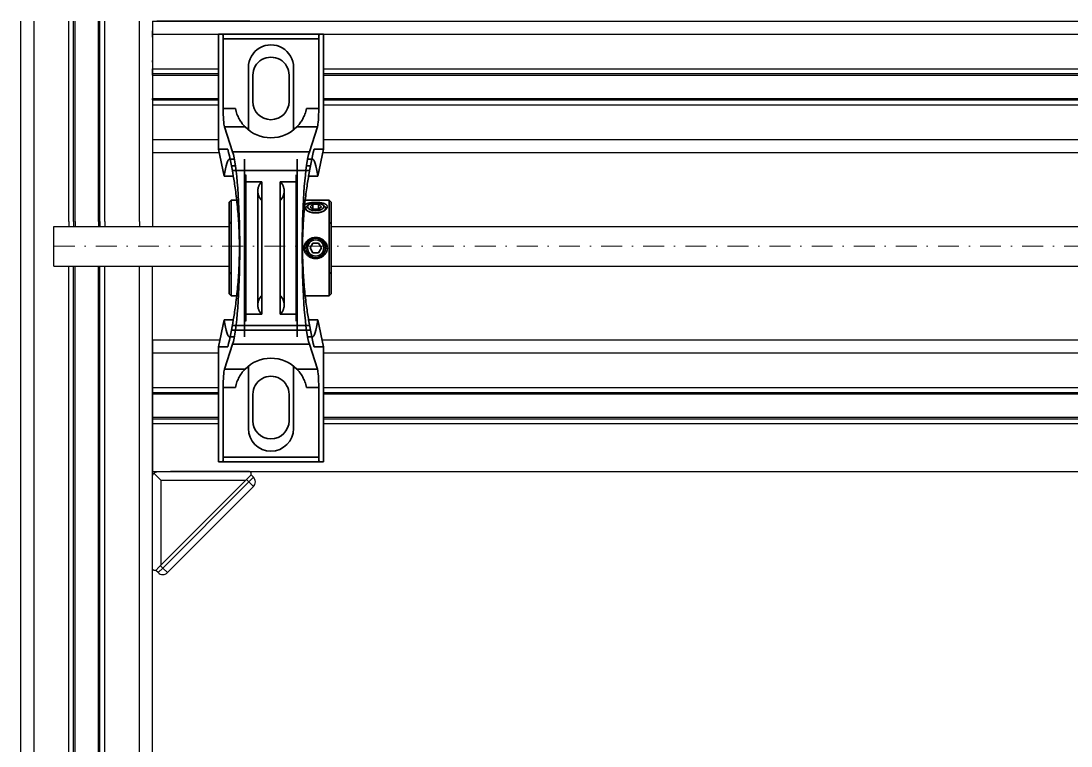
# Model space of a CAD drawing. Header units: millimetres. Extents: x -3183 to 3067, y 1033 to 2218.
# Drawn here: x 1798.1 to 2117.3, y 1684.9 to 1905.3 of the extents above; entities that cross this region are included whole.
import ezdxf

# ---------------------------------------------------------------- set-up
doc = ezdxf.new("R2010")
doc.units = ezdxf.units.MM
doc.linetypes.add('KRESKAKROPKA2', pattern=[12.7, 6.35, -3.175, 0, -3.175])
doc.linetypes.add('phl_thick', pattern=[0])
doc.layers.add('Kontury', color=7, linetype='Continuous', lineweight=35)
doc.layers.add('oś', color=7, linetype='KRESKAKROPKA2', lineweight=13)
doc.layers.add('projection', color=7, linetype='Continuous')

msp = doc.modelspace()

# ---------------------------------------------------------------- linework, layer by layer
for p, q in [((1838.1088, 1905.27977), (1838.1088, 1842.79216)), ((1858.1088, 1905.27977), (2187.6088, 1905.27977)), ((1890.1088, 1901.27977), (2187.6088, 1901.27977)), ((1890.1088, 1890.77977), (2187.6088, 1890.77977)), ((1890.1088, 1889.27977), (2187.6088, 1889.27977)), ((1890.1088, 1888.83738), (2187.6088, 1888.83738)), ((1890.1088, 1881.72216), (2187.6088, 1881.72216)), ((1890.1088, 1881.27977), (2187.6088, 1881.27977)), ((1890.1088, 1879.77977), (2187.6088, 1879.77977)), ((1890.1088, 1869.27977), (2187.6088, 1869.27977)), ((1858.1088, 1865.27977), (1858.327, 1865.27977)), ((1889.8906, 1865.27977), (2187.6088, 1865.27977)), ((1808.1088, 1842.79216), (1861.4088, 1842.79216)), ((1808.1088, 1830.79216), (1808.1088, 1842.79216)), ((1812.6088, 1844.29216), (1812.6088, 1842.79216)), ((1814.1088, 1844.29216), (1814.1088, 1842.79216)), ((1814.55119, 1844.29216), (1814.55119, 1842.79216)), ((1821.66641, 1844.29216), (1821.66641, 1842.79216)), ((1822.1088, 1844.29216), (1822.1088, 1842.79216)), ((1823.6088, 1844.29216), (1823.6088, 1842.79216)), ((1834.1088, 1844.29216), (1834.1088, 1842.79216)), ((1892.4088, 1842.79216), (2183.1088, 1842.79216)), ((1808.1088, 1830.79216), (1861.4088, 1830.79216)), ((1812.6088, 1829.29216), (1812.6088, 1830.79216)), ((1814.1088, 1829.29216), (1814.1088, 1830.79216)), ((1814.55119, 1829.29216), (1814.55119, 1830.79216)), ((1821.66641, 1829.29216), (1821.66641, 1830.79216)), ((1822.1088, 1829.29216), (1822.1088, 1830.79216)), ((1823.6088, 1829.29216), (1823.6088, 1830.79216)), ((1834.1088, 1829.29216), (1834.1088, 1830.79216)), ((1838.1088, 1829.29216), (1838.1088, 1830.79216)), ((1892.4088, 1830.79216), (2183.1088, 1830.79216)), ((1858.54519, 1808.27977), (1838.1088, 1808.27977)), ((2187.6088, 1808.27977), (1889.67241, 1808.27977)), ((1858.1088, 1804.27977), (1838.1088, 1804.27977)), ((2187.6088, 1804.27977), (1890.1088, 1804.27977)), ((1858.1088, 1793.77977), (1838.1088, 1793.77977)), ((1858.1088, 1792.27977), (1838.1088, 1792.27977)), ((1858.1088, 1791.83738), (1838.1088, 1791.83738)), ((2187.6088, 1793.77977), (1890.1088, 1793.77977)), ((2187.6088, 1792.27977), (1890.1088, 1792.27977)), ((2187.6088, 1791.83738), (1890.1088, 1791.83738)), ((1858.1088, 1784.72216), (1838.1088, 1784.72216)), ((2187.6088, 1784.72216), (1890.1088, 1784.72216)), ((1858.1088, 1784.27977), (1838.1088, 1784.27977)), ((1858.1088, 1782.77977), (1838.1088, 1782.77977)), ((2187.6088, 1784.27977), (1890.1088, 1784.27977)), ((2187.6088, 1782.77977), (1890.1088, 1782.77977)), ((2187.6088, 1768.27977), (1838.1088, 1768.27977))]:
    msp.add_line(p, q)
at = {"layer": 'Kontury'}
for p, q in [((1858.1088, 1866.27977), (1858.1088, 1901.27977)), ((1859.43419, 1901.27977), (1858.1088, 1901.27977)), ((1859.43419, 1901.27977), (1888.78341, 1901.27977)), ((1859.58146, 1899.82977), (1888.63614, 1899.82977)), ((1859.58146, 1878.64997), (1859.58146, 1899.82977)), ((1888.63614, 1899.82977), (1888.63614, 1878.64997)), ((1890.1088, 1901.27977), (1888.78341, 1901.27977)), ((1890.1088, 1901.27977), (1890.1088, 1866.27977)), ((1867.2338, 1891.15477), (1867.2338, 1891.15477)), ((1867.2338, 1873.15477), (1867.2338, 1891.15477)), ((1880.9838, 1891.15477), (1880.9838, 1891.15477)), ((1880.9838, 1873.15477), (1880.9838, 1891.15477)), ((1868.6088, 1880.77977), (1868.6088, 1888.77977)), ((1868.6088, 1888.77977), (1868.6088, 1888.77977)), ((1879.6088, 1888.77977), (1879.6088, 1880.77977)), ((1879.6088, 1888.77977), (1879.6088, 1888.77977)), ((1868.6088, 1880.77977), (1868.6088, 1880.77977)), ((1879.6088, 1880.77977), (1879.6088, 1880.77977)), ((1859.58146, 1878.64997), (1863.31695, 1878.64997)), ((1863.40744, 1878.23434), (1863.31695, 1878.64997)), ((1863.51506, 1877.81813), (1863.40744, 1878.23434)), ((1863.63923, 1877.40515), (1863.51506, 1877.81813)), ((1863.77903, 1876.99901), (1863.63923, 1877.40515)), ((1884.57837, 1877.40515), (1884.43857, 1876.99901)), ((1884.70254, 1877.81813), (1884.57837, 1877.40515)), ((1884.81016, 1878.23434), (1884.70254, 1877.81813)), ((1884.90065, 1878.64997), (1884.81016, 1878.23434)), ((1884.90065, 1878.64997), (1888.63614, 1878.64997)), ((1863.93272, 1876.60288), (1863.77903, 1876.99901)), ((1864.09846, 1876.21982), (1863.93272, 1876.60288)), ((1864.27422, 1875.85234), (1864.09846, 1876.21982)), ((1864.45733, 1875.50259), (1864.27422, 1875.85234)), ((1864.64511, 1875.17276), (1864.45733, 1875.50259)), ((1864.83458, 1874.86471), (1864.64511, 1875.17276)), ((1865.02257, 1874.57975), (1864.83458, 1874.86471)), ((1865.20808, 1874.31625), (1865.02257, 1874.57975)), ((1865.39513, 1874.06632), (1865.20808, 1874.31625)), ((1865.58027, 1873.83253), (1865.39513, 1874.06632)), ((1882.82247, 1874.06632), (1882.63733, 1873.83253)), ((1883.00953, 1874.31625), (1882.82247, 1874.06632)), ((1883.19503, 1874.57975), (1883.00953, 1874.31625)), ((1883.38303, 1874.86471), (1883.19503, 1874.57975)), ((1883.57249, 1875.17276), (1883.38303, 1874.86471)), ((1883.76027, 1875.50259), (1883.57249, 1875.17276)), ((1883.94338, 1875.85234), (1883.76027, 1875.50259)), ((1884.11914, 1876.21982), (1883.94338, 1875.85234)), ((1884.28488, 1876.60288), (1884.11914, 1876.21982)), ((1884.43857, 1876.99901), (1884.28488, 1876.60288)), ((1859.99338, 1873.11841), (1866.21554, 1873.11841)), ((1862.42842, 1865.55888), (1859.99338, 1873.11841)), ((1865.75935, 1873.61835), (1865.58027, 1873.83253)), ((1865.92788, 1873.4264), (1865.75935, 1873.61835)), ((1866.08137, 1873.2591), (1865.92788, 1873.4264)), ((1866.21546, 1873.11847), (1866.08137, 1873.2591)), ((1867.2338, 1873.15477), (1867.2338, 1873.15477)), ((1880.9838, 1873.15477), (1880.9838, 1873.15477)), ((1882.13623, 1873.2591), (1882.00206, 1873.11841)), ((1882.00206, 1873.11841), (1888.22422, 1873.11841)), ((1882.28972, 1873.4264), (1882.13623, 1873.2591)), ((1882.45825, 1873.61835), (1882.28972, 1873.4264)), ((1882.63733, 1873.83253), (1882.45825, 1873.61835)), ((1888.22422, 1873.11841), (1885.78918, 1865.55888)), ((1858.1088, 1866.27977), (1859.88273, 1858.14977)), ((1860.99991, 1866.27977), (1858.1088, 1866.27977)), ((1862.42842, 1865.55888), (1885.78918, 1865.55888)), ((1890.1088, 1866.27977), (1887.21769, 1866.27977)), ((1888.33487, 1858.14977), (1890.1088, 1866.27977)), ((1861.49083, 1863.27977), (1862.97479, 1863.27977)), ((1863.3005, 1861.27977), (1862.08231, 1861.27977)), ((1866.1088, 1863.27977), (1866.1088, 1809.27977)), ((1882.1088, 1809.27977), (1882.1088, 1863.27977)), ((1886.13529, 1861.27977), (1884.9171, 1861.27977)), ((1885.24281, 1863.27977), (1886.72677, 1863.27977)), ((1862.65599, 1858.14977), (1859.88273, 1858.14977)), ((1862.35792, 1859.82977), (1885.85968, 1859.82977)), ((1862.73607, 1857.67528), (1862.65599, 1858.14975)), ((1866.49957, 1858.51375), (1866.49957, 1814.0458)), ((1866.49957, 1814.0458), (1866.49957, 1858.51375)), ((1881.71803, 1858.51375), (1881.71803, 1814.0458)), ((1881.71803, 1858.51375), (1881.71803, 1814.0458)), ((1885.56161, 1858.14975), (1885.48154, 1857.67528)), ((1888.33487, 1858.14977), (1885.56161, 1858.14977)), ((1862.81684, 1857.18541), (1862.73607, 1857.67528)), ((1862.89797, 1856.68128), (1862.81684, 1857.18541)), ((1862.97907, 1856.16413), (1862.89797, 1856.68128)), ((1863.05981, 1855.63532), (1862.97907, 1856.16413)), ((1863.14005, 1855.09471), (1863.05981, 1855.63532)), ((1863.2207, 1854.53484), (1863.14005, 1855.09471)), ((1866.1088, 1836.27977), (1866.1088, 1857.32615)), ((1866.3588, 1856.43663), (1871.28037, 1856.43663)), ((1866.3588, 1816.12292), (1866.3588, 1856.43663)), ((1870.31616, 1854.87937), (1870.2615, 1854.70285)), ((1870.37891, 1855.05317), (1870.31616, 1854.87937)), ((1870.44963, 1855.22388), (1870.37891, 1855.05317)), ((1870.52815, 1855.39115), (1870.44963, 1855.22388)), ((1870.61431, 1855.55462), (1870.52815, 1855.39115)), ((1870.70793, 1855.71393), (1870.61431, 1855.55462)), ((1870.80881, 1855.86874), (1870.70793, 1855.71393)), ((1870.91673, 1856.01874), (1870.80881, 1855.86874)), ((1871.03146, 1856.16359), (1870.91673, 1856.01874)), ((1871.15276, 1856.30298), (1871.03146, 1856.16359)), ((1871.28037, 1856.43663), (1871.15276, 1856.30298)), ((1871.28037, 1816.12292), (1871.28037, 1856.43663)), ((1871.28037, 1856.43663), (1871.28037, 1816.12292)), ((1876.93723, 1856.43663), (1876.93723, 1816.12292)), ((1877.06484, 1856.30298), (1876.93723, 1856.43663)), ((1876.93723, 1856.43663), (1881.8588, 1856.43663)), ((1876.93723, 1856.43663), (1876.93723, 1816.12292)), ((1877.18614, 1856.16359), (1877.06484, 1856.30298)), ((1877.30087, 1856.01874), (1877.18614, 1856.16359)), ((1877.40879, 1855.86874), (1877.30087, 1856.01874)), ((1877.50967, 1855.71393), (1877.40879, 1855.86874)), ((1877.60329, 1855.55462), (1877.50967, 1855.71393)), ((1877.68945, 1855.39115), (1877.60329, 1855.55462)), ((1877.76798, 1855.22388), (1877.68945, 1855.39115)), ((1877.83869, 1855.05317), (1877.76798, 1855.22388)), ((1877.90144, 1854.87937), (1877.83869, 1855.05317)), ((1877.9561, 1854.70285), (1877.90144, 1854.87937)), ((1878.15862, 1856.42278), (1878.1492, 1856.4153)), ((1878.16889, 1856.42983), (1878.15862, 1856.42278)), ((1878.17994, 1856.43644), (1878.16889, 1856.42983)), ((1878.1917, 1856.44258), (1878.17994, 1856.43644)), ((1878.20409, 1856.44823), (1878.1917, 1856.44258)), ((1878.21704, 1856.45338), (1878.20409, 1856.44823)), ((1878.59605, 1856.44918), (1878.57652, 1856.45433)), ((1878.61549, 1856.44355), (1878.59605, 1856.44918)), ((1878.63475, 1856.43746), (1878.61549, 1856.44355)), ((1878.65374, 1856.43092), (1878.63475, 1856.43746)), ((1878.67237, 1856.42394), (1878.65374, 1856.43092)), ((1878.69057, 1856.41656), (1878.67237, 1856.42394)), ((1881.8588, 1856.43663), (1881.8588, 1816.12292)), ((1882.1088, 1857.32615), (1882.1088, 1836.27977)), ((1885.07755, 1855.09471), (1884.9969, 1854.53484)), ((1885.15779, 1855.63532), (1885.07755, 1855.09471)), ((1885.23853, 1856.16413), (1885.15779, 1855.63532)), ((1885.31963, 1856.68128), (1885.23853, 1856.16413)), ((1885.40076, 1857.18541), (1885.31963, 1856.68128)), ((1885.48154, 1857.67528), (1885.40076, 1857.18541)), ((1863.3016, 1853.955), (1863.2207, 1854.53484)), ((1863.38242, 1853.35578), (1863.3016, 1853.955)), ((1863.46279, 1852.73786), (1863.38242, 1853.35578)), ((1863.54235, 1852.10201), (1863.46279, 1852.73786)), ((1863.62074, 1851.44905), (1863.54235, 1852.10201)), ((1870.11307, 1853.79293), (1870.1088, 1853.6082)), ((1870.1088, 1853.6082), (1870.11307, 1853.42347)), ((1870.1088, 1853.6082), (1870.1088, 1818.95135)), ((1870.1088, 1818.95135), (1870.1088, 1853.6082)), ((1870.12586, 1853.97727), (1870.11307, 1853.79293)), ((1870.11307, 1853.42347), (1870.12586, 1853.23913)), ((1870.14716, 1854.16082), (1870.12586, 1853.97727)), ((1870.12586, 1853.23913), (1870.14716, 1853.05558)), ((1870.17691, 1854.3432), (1870.14716, 1854.16082)), ((1870.14716, 1853.05558), (1870.17691, 1852.8732)), ((1870.21505, 1854.524), (1870.17691, 1854.3432)), ((1870.17691, 1852.8732), (1870.21505, 1852.6924)), ((1870.2615, 1854.70285), (1870.21505, 1854.524)), ((1870.21505, 1852.6924), (1870.2615, 1852.51355)), ((1870.2615, 1852.51355), (1870.31616, 1852.33703)), ((1870.31616, 1852.33703), (1870.37891, 1852.16323)), ((1870.37891, 1852.16323), (1870.44963, 1851.99252)), ((1870.44963, 1851.99252), (1870.52815, 1851.82525)), ((1870.52815, 1851.82525), (1870.61431, 1851.66178)), ((1870.61431, 1851.66178), (1870.70793, 1851.50247)), ((1877.50967, 1851.50247), (1877.60329, 1851.66178)), ((1877.60329, 1851.66178), (1877.68945, 1851.82525)), ((1877.68945, 1851.82525), (1877.76798, 1851.99252)), ((1877.76798, 1851.99252), (1877.83869, 1852.16323)), ((1877.83869, 1852.16323), (1877.90144, 1852.33703)), ((1877.90144, 1852.33703), (1877.9561, 1852.51355)), ((1878.00255, 1854.524), (1877.9561, 1854.70285)), ((1877.9561, 1852.51355), (1878.00255, 1852.6924)), ((1878.04069, 1854.3432), (1878.00255, 1854.524)), ((1878.00255, 1852.6924), (1878.04069, 1852.8732)), ((1878.07044, 1854.16082), (1878.04069, 1854.3432)), ((1878.04069, 1852.8732), (1878.07044, 1853.05558)), ((1878.09174, 1853.97727), (1878.07044, 1854.16082)), ((1878.07044, 1853.05558), (1878.09174, 1853.23913)), ((1878.10453, 1853.79293), (1878.09174, 1853.97727)), ((1878.09174, 1853.23913), (1878.10453, 1853.42347)), ((1878.1088, 1853.6082), (1878.10453, 1853.79293)), ((1878.10453, 1853.42347), (1878.1088, 1853.6082)), ((1878.1088, 1853.73612), (1878.10922, 1853.74504)), ((1878.10924, 1853.72691), (1878.1088, 1853.73612)), ((1878.1088, 1818.95135), (1878.1088, 1853.6082)), ((1878.1088, 1818.95135), (1878.1088, 1853.6082)), ((1878.10922, 1853.74504), (1878.11047, 1853.75405)), ((1878.11058, 1853.71759), (1878.10924, 1853.72691)), ((1878.11047, 1853.75405), (1878.11257, 1853.7631)), ((1878.1128, 1853.70817), (1878.11058, 1853.71759)), ((1878.11257, 1853.7631), (1878.1155, 1853.77217)), ((1878.11592, 1853.69873), (1878.1128, 1853.70817)), ((1878.1155, 1853.77217), (1878.11929, 1853.78122)), ((1878.11994, 1853.68928), (1878.11592, 1853.69873)), ((1878.11929, 1853.78122), (1878.12392, 1853.7902)), ((1878.12486, 1853.67987), (1878.11994, 1853.68928)), ((1878.12392, 1853.7902), (1878.12941, 1853.79909)), ((1878.13068, 1853.67055), (1878.12486, 1853.67987)), ((1884.67525, 1852.10201), (1884.59686, 1851.44905)), ((1884.75481, 1852.73786), (1884.67525, 1852.10201)), ((1884.83518, 1853.35578), (1884.75481, 1852.73786)), ((1884.916, 1853.955), (1884.83518, 1853.35578)), ((1884.9969, 1854.53484), (1884.916, 1853.955)), ((1862.0088, 1850.77977), (1861.4088, 1850.17977)), ((1861.4088, 1850.17977), (1861.4088, 1836.27977)), ((1862.0088, 1836.27977), (1862.0088, 1850.77977)), ((1862.0088, 1850.77977), (1862.0088, 1836.27977)), ((1863.80403, 1850.77977), (1862.0088, 1850.77977)), ((1863.69761, 1850.77977), (1863.62074, 1851.44905)), ((1863.76932, 1850.12596), (1863.69761, 1850.77977)), ((1863.83903, 1849.45893), (1863.76932, 1850.12596)), ((1863.90647, 1848.77951), (1863.83903, 1849.45893)), ((1863.97134, 1848.08862), (1863.90647, 1848.77951)), ((1870.02088, 1849.47473), (1870.21987, 1849.45532)), ((1870.70793, 1851.50247), (1870.80881, 1851.34765)), ((1870.80881, 1851.34765), (1870.91673, 1851.19766)), ((1870.91673, 1851.19766), (1871.03146, 1851.05281)), ((1871.03146, 1851.05281), (1871.15276, 1850.91342)), ((1871.15276, 1850.91342), (1871.28037, 1850.77977)), ((1871.21549, 1849.46133), (1871.41174, 1849.48203)), ((1871.28037, 1836.27977), (1871.28037, 1850.77977)), ((1871.28037, 1850.77977), (1871.28037, 1836.27977)), ((1876.93723, 1850.77977), (1877.06484, 1850.91342)), ((1876.93723, 1836.27977), (1876.93723, 1850.77977)), ((1876.93723, 1850.77977), (1876.93723, 1836.27977)), ((1877.06484, 1850.91342), (1877.18614, 1851.05281)), ((1877.18614, 1851.05281), (1877.30087, 1851.19766)), ((1877.30087, 1851.19766), (1877.40879, 1851.34765)), ((1877.40879, 1851.34765), (1877.50967, 1851.50247)), ((1884.31113, 1848.77951), (1884.24626, 1848.08862)), ((1884.27822, 1848.42901), (1884.31097, 1848.366)), ((1884.37857, 1849.45893), (1884.31113, 1848.77951)), ((1884.45036, 1849.4128), (1884.36438, 1849.3265)), ((1884.44828, 1850.12596), (1884.37857, 1849.45893)), ((1891.8088, 1850.77977), (1884.41357, 1850.77977)), ((1884.51999, 1850.77977), (1884.44828, 1850.12596)), ((1884.55071, 1849.49396), (1884.45036, 1849.4128)), ((1884.59686, 1851.44905), (1884.51999, 1850.77977)), ((1884.6644, 1849.56977), (1884.55071, 1849.49396)), ((1884.79017, 1849.64003), (1884.6644, 1849.56977)), ((1884.9267, 1849.70454), (1884.79017, 1849.64003)), ((1885.07233, 1849.76329), (1884.9267, 1849.70454)), ((1885.22518, 1849.81632), (1885.07233, 1849.76329)), ((1885.38466, 1849.86406), (1885.22518, 1849.81632)), ((1885.70124, 1849.54692), (1885.25931, 1849.23443)), ((1885.55476, 1849.90803), (1885.38466, 1849.86406)), ((1885.73503, 1849.94815), (1885.55476, 1849.90803)), ((1885.92441, 1849.98419), (1885.73503, 1849.94815)), ((1886.12167, 1850.01604), (1885.92441, 1849.98419)), ((1886.84278, 1849.58714), (1885.97675, 1848.83714)), ((1885.97675, 1848.83714), (1886.84278, 1848.08714)), ((1886.32544, 1850.04367), (1886.12167, 1850.01604)), ((1886.53437, 1850.06705), (1886.32544, 1850.04367)), ((1886.74711, 1850.08623), (1886.53437, 1850.06705)), ((1886.96208, 1850.10131), (1886.74711, 1850.08623)), ((1886.84278, 1848.0716), (1886.84278, 1849.58714)), ((1888.57483, 1849.58714), (1886.84278, 1849.58714)), ((1887.17772, 1850.11237), (1886.96208, 1850.10131)), ((1887.39237, 1850.11956), (1887.17772, 1850.11237)), ((1887.60435, 1850.12306), (1887.39237, 1850.11956)), ((1887.81325, 1850.12306), (1887.60435, 1850.12306)), ((1888.02523, 1850.11956), (1887.81325, 1850.12306)), ((1888.23988, 1850.11237), (1888.02523, 1850.11956)), ((1888.45552, 1850.10131), (1888.23988, 1850.11237)), ((1888.67049, 1850.08623), (1888.45552, 1850.10131)), ((1888.57483, 1848.0716), (1888.57483, 1849.58714)), ((1889.44085, 1848.83714), (1888.57483, 1849.58714)), ((1888.57483, 1848.08714), (1889.44085, 1848.83714)), ((1888.88323, 1850.06705), (1888.67049, 1850.08623)), ((1889.09216, 1850.04367), (1888.88323, 1850.06705)), ((1889.29593, 1850.01604), (1889.09216, 1850.04367)), ((1889.49319, 1849.98419), (1889.29593, 1850.01604)), ((1889.68257, 1849.94815), (1889.49319, 1849.98419)), ((1889.86284, 1849.90803), (1889.68257, 1849.94815)), ((1890.15829, 1849.23443), (1889.71636, 1849.54692)), ((1890.03294, 1849.86406), (1889.86284, 1849.90803)), ((1890.19242, 1849.81632), (1890.03294, 1849.86406)), ((1890.34527, 1849.76329), (1890.19242, 1849.81632)), ((1890.4909, 1849.70454), (1890.34527, 1849.76329)), ((1890.62743, 1849.64003), (1890.4909, 1849.70454)), ((1890.7532, 1849.56977), (1890.62743, 1849.64003)), ((1890.86689, 1849.49396), (1890.7532, 1849.56977)), ((1890.96724, 1849.4128), (1890.86689, 1849.49396)), ((1891.05323, 1849.3265), (1890.96724, 1849.4128)), ((1891.12421, 1849.23553), (1891.05323, 1849.3265)), ((1891.10663, 1848.366), (1891.1697, 1848.48735)), ((1891.17958, 1849.1404), (1891.12421, 1849.23553)), ((1891.1697, 1848.48735), (1891.21455, 1848.60707)), ((1891.2189, 1849.04174), (1891.17958, 1849.1404)), ((1891.21455, 1848.60707), (1891.24123, 1848.72403)), ((1891.24231, 1848.94036), (1891.2189, 1849.04174)), ((1891.24123, 1848.72403), (1891.25005, 1848.83714)), ((1891.25005, 1848.83714), (1891.24231, 1848.94036)), ((1891.8088, 1836.27977), (1891.8088, 1850.77977)), ((1891.8088, 1850.77977), (1891.8088, 1836.27977)), ((1892.4088, 1850.17977), (1891.8088, 1850.77977)), ((1892.4088, 1850.17977), (1892.4088, 1836.27977)), ((1864.03341, 1847.38721), (1863.97134, 1848.08862)), ((1864.09242, 1846.67623), (1864.03341, 1847.38721)), ((1864.14814, 1845.95652), (1864.09242, 1846.67623)), ((1864.2004, 1845.22888), (1864.14814, 1845.95652)), ((1864.249, 1844.49438), (1864.2004, 1845.22888)), ((1884.0172, 1845.22888), (1883.9686, 1844.49438)), ((1884.06946, 1845.95652), (1884.0172, 1845.22888)), ((1884.12518, 1846.67623), (1884.06946, 1845.95652)), ((1884.18419, 1847.38721), (1884.12518, 1846.67623)), ((1884.24626, 1848.08862), (1884.18419, 1847.38721)), ((1884.31097, 1848.366), (1884.39164, 1848.24426)), ((1884.39164, 1848.24426), (1884.48916, 1848.12338)), ((1884.48916, 1848.12338), (1884.60264, 1848.00451)), ((1884.60264, 1848.00451), (1884.73064, 1847.88879)), ((1884.73064, 1847.88879), (1884.87161, 1847.77744)), ((1884.87161, 1847.77744), (1885.02375, 1847.6716)), ((1885.02375, 1847.6716), (1885.17254, 1847.57937)), ((1885.17254, 1847.57937), (1885.32736, 1847.49328)), ((1885.32736, 1847.49328), (1885.49153, 1847.41148)), ((1885.49153, 1847.41148), (1885.66597, 1847.33383)), ((1885.66597, 1847.33383), (1885.8497, 1847.26129)), ((1885.8497, 1847.26129), (1886.04162, 1847.19474)), ((1886.04162, 1847.19474), (1886.24042, 1847.13485)), ((1886.24042, 1847.13485), (1886.4448, 1847.08226)), ((1886.4448, 1847.08226), (1886.65347, 1847.03749)), ((1886.65347, 1847.03749), (1886.86501, 1847.00078)), ((1886.84278, 1848.08714), (1888.57483, 1848.08714)), ((1886.84278, 1848.0716), (1888.57483, 1848.0716)), ((1886.86501, 1847.00078), (1887.07789, 1846.97238)), ((1887.07789, 1846.97238), (1887.29056, 1846.95239)), ((1887.29056, 1846.95239), (1887.50141, 1846.94062)), ((1887.50141, 1846.94062), (1887.7088, 1846.93675)), ((1887.7088, 1846.93675), (1887.91619, 1846.94062)), ((1887.91619, 1846.94062), (1888.12704, 1846.95239)), ((1888.12704, 1846.95239), (1888.33971, 1846.97238)), ((1888.33971, 1846.97238), (1888.55259, 1847.00078)), ((1888.55259, 1847.00078), (1888.76413, 1847.03749)), ((1888.76413, 1847.03749), (1888.9728, 1847.08226)), ((1888.9728, 1847.08226), (1889.17718, 1847.13485)), ((1889.17718, 1847.13485), (1889.37598, 1847.19474)), ((1889.37598, 1847.19474), (1889.5679, 1847.26129)), ((1889.5679, 1847.26129), (1889.75163, 1847.33383)), ((1889.75163, 1847.33383), (1889.92607, 1847.41148)), ((1889.92607, 1847.41148), (1890.09024, 1847.49328)), ((1890.09024, 1847.49328), (1890.24506, 1847.57937)), ((1890.15829, 1847.50238), (1890.49043, 1847.73724)), ((1890.24506, 1847.57937), (1890.39386, 1847.6716)), ((1890.39386, 1847.6716), (1890.54599, 1847.77744)), ((1890.54599, 1847.77744), (1890.68696, 1847.88879)), ((1890.68696, 1847.88879), (1890.81496, 1848.00451)), ((1890.81496, 1848.00451), (1890.92844, 1848.12338)), ((1890.92844, 1848.12338), (1891.02596, 1848.24426)), ((1891.02596, 1848.24426), (1891.10663, 1848.366)), ((1862.0088, 1836.27977), (1862.0088, 1843.77977)), ((1862.0088, 1843.77977), (1862.0088, 1836.27977)), ((1864.29376, 1843.75407), (1864.249, 1844.49438)), ((1864.33451, 1843.00903), (1864.29376, 1843.75407)), ((1864.37115, 1842.26039), (1864.33451, 1843.00903)), ((1864.40357, 1841.5093), (1864.37115, 1842.26039)), ((1883.84645, 1842.26039), (1883.81403, 1841.5093)), ((1883.88309, 1843.00903), (1883.84645, 1842.26039)), ((1883.92385, 1843.75407), (1883.88309, 1843.00903)), ((1883.9686, 1844.49438), (1883.92385, 1843.75407)), ((1891.8088, 1836.27977), (1891.8088, 1843.77977)), ((1891.8088, 1836.27977), (1891.8088, 1843.77977)), ((1864.43168, 1840.75686), (1864.40357, 1841.5093)), ((1864.45543, 1840.00422), (1864.43168, 1840.75686)), ((1864.4748, 1839.25257), (1864.45543, 1840.00422)), ((1864.48978, 1838.5031), (1864.4748, 1839.25257)), ((1883.7428, 1839.25257), (1883.72782, 1838.5031)), ((1883.76217, 1840.00422), (1883.7428, 1839.25257)), ((1883.78592, 1840.75686), (1883.76217, 1840.00422)), ((1883.81403, 1841.5093), (1883.78592, 1840.75686)), ((1885.50606, 1838.7712), (1885.67995, 1838.88831)), ((1885.67995, 1838.88831), (1885.86289, 1838.99646)), ((1885.86289, 1838.99646), (1886.0538, 1839.09464)), ((1886.0538, 1839.09464), (1886.25142, 1839.18219)), ((1886.25142, 1839.18219), (1886.45445, 1839.25844)), ((1886.45445, 1839.25844), (1886.66166, 1839.32292)), ((1886.66166, 1839.32292), (1886.87162, 1839.37547)), ((1886.87162, 1839.37547), (1887.08286, 1839.41595)), ((1887.08286, 1839.41595), (1887.29386, 1839.44434)), ((1887.29386, 1839.44434), (1887.50304, 1839.46104)), ((1887.50304, 1839.46104), (1887.7088, 1839.46651)), ((1887.7088, 1839.46651), (1887.91456, 1839.46104)), ((1887.91456, 1839.46104), (1888.12374, 1839.44434)), ((1888.12374, 1839.44434), (1888.33474, 1839.41595)), ((1888.33474, 1839.41595), (1888.54598, 1839.37547)), ((1888.54598, 1839.37547), (1888.75594, 1839.32292)), ((1888.75594, 1839.32292), (1888.96315, 1839.25844)), ((1888.96315, 1839.25844), (1889.16618, 1839.18219)), ((1889.16618, 1839.18219), (1889.3638, 1839.09464)), ((1889.3638, 1839.09464), (1889.55471, 1838.99646)), ((1889.55471, 1838.99646), (1889.73766, 1838.88831)), ((1889.73766, 1838.88831), (1889.91154, 1838.7712)), ((1861.4088, 1836.27977), (1861.4088, 1822.37977)), ((1862.0088, 1828.77977), (1862.0088, 1836.27977)), ((1862.0088, 1836.27977), (1862.0088, 1828.77977)), ((1862.0088, 1836.27977), (1862.0088, 1821.77977)), ((1862.0088, 1821.77977), (1862.0088, 1836.27977)), ((1864.5004, 1837.757), (1864.48978, 1838.5031)), ((1864.50671, 1837.01548), (1864.5004, 1837.757)), ((1864.5088, 1836.27977), (1864.50671, 1837.01548)), ((1864.50671, 1835.54406), (1864.5088, 1836.27977)), ((1866.1088, 1815.23339), (1866.1088, 1836.27977)), ((1870.06571, 1836.46028), (1870.07476, 1836.44124)), ((1870.07585, 1836.1208), (1870.06709, 1836.102)), ((1870.07476, 1836.44124), (1870.08276, 1836.42171)), ((1870.0836, 1836.14006), (1870.07585, 1836.1208)), ((1870.08276, 1836.42171), (1870.08969, 1836.40179)), ((1870.0903, 1836.15971), (1870.0836, 1836.14006)), ((1870.08969, 1836.40179), (1870.09554, 1836.38156)), ((1870.09597, 1836.17962), (1870.0903, 1836.15971)), ((1870.09554, 1836.38156), (1870.10032, 1836.36115)), ((1870.1006, 1836.19971), (1870.09597, 1836.17962)), ((1870.10032, 1836.36115), (1870.10404, 1836.34066)), ((1870.10419, 1836.21987), (1870.1006, 1836.19971)), ((1870.10404, 1836.34066), (1870.10669, 1836.3202)), ((1870.10675, 1836.24), (1870.10419, 1836.21987)), ((1870.10669, 1836.3202), (1870.10827, 1836.29987)), ((1870.10829, 1836.26001), (1870.10675, 1836.24)), ((1870.10827, 1836.29987), (1870.1088, 1836.27977)), ((1870.1088, 1836.27977), (1870.10829, 1836.26001)), ((1871.28037, 1821.77977), (1871.28037, 1836.27977)), ((1871.28037, 1836.27977), (1871.28037, 1821.77977)), ((1876.93723, 1836.27977), (1876.93723, 1821.77977)), ((1876.93723, 1821.77977), (1876.93723, 1836.27977)), ((1882.1088, 1836.27977), (1882.1088, 1815.23339)), ((1883.5588, 1836.27977), (1883.56025, 1836.48359)), ((1883.56025, 1836.07596), (1883.5588, 1836.27977)), ((1883.56025, 1836.48359), (1883.56455, 1836.68819)), ((1883.56455, 1835.87136), (1883.56025, 1836.07596)), ((1883.56455, 1836.68819), (1883.57179, 1836.89349)), ((1883.57179, 1835.66605), (1883.56455, 1835.87136)), ((1883.57179, 1836.89349), (1883.58217, 1837.0994)), ((1883.58199, 1835.46014), (1883.57179, 1835.66605)), ((1883.58217, 1837.0994), (1883.59538, 1837.30583)), ((1883.59538, 1837.30583), (1883.61157, 1837.5127)), ((1883.71089, 1837.01548), (1883.7088, 1836.27977)), ((1883.7088, 1836.27977), (1883.71089, 1835.54406)), ((1883.7172, 1837.757), (1883.71089, 1837.01548)), ((1883.72782, 1838.5031), (1883.7172, 1837.757)), ((1884.16755, 1836.27977), (1884.17499, 1836.48464)), ((1884.1753, 1836.0707), (1884.16755, 1836.27977)), ((1884.17499, 1836.48464), (1884.19746, 1836.69109)), ((1884.1987, 1835.86002), (1884.1753, 1836.0707)), ((1884.19746, 1836.69109), (1884.2352, 1836.89744)), ((1884.23802, 1835.64951), (1884.1987, 1835.86002)), ((1884.2352, 1836.89744), (1884.28838, 1837.10205)), ((1884.29339, 1835.44092), (1884.23802, 1835.64951)), ((1884.28838, 1837.10205), (1884.35659, 1837.30339)), ((1884.35659, 1837.30339), (1884.43927, 1837.49999)), ((1884.43927, 1837.49999), (1884.53583, 1837.69046)), ((1884.53583, 1837.69046), (1884.64537, 1837.87373)), ((1884.64537, 1837.87373), (1884.7667, 1838.04868)), ((1884.7667, 1838.04868), (1884.89861, 1838.21419)), ((1884.89861, 1838.21419), (1885.03961, 1838.36936)), ((1885.03961, 1838.36936), (1885.18794, 1838.51351)), ((1885.18794, 1838.51351), (1885.34223, 1838.64631)), ((1885.34223, 1838.64631), (1885.50606, 1838.7712)), ((1885.97675, 1836.27977), (1886.84278, 1837.77977)), ((1885.97675, 1836.27977), (1885.97675, 1836.27977)), ((1886.84278, 1834.77977), (1885.97675, 1836.27977)), ((1886.84278, 1837.77977), (1886.84278, 1837.77977)), ((1886.84278, 1837.77977), (1888.57483, 1837.77977)), ((1888.57483, 1837.77977), (1888.57483, 1837.77977)), ((1888.57483, 1837.77977), (1889.44085, 1836.27977)), ((1889.44085, 1836.27977), (1888.57483, 1834.77977)), ((1889.44085, 1836.27977), (1889.44085, 1836.27977)), ((1889.91154, 1838.7712), (1890.07538, 1838.64631)), ((1890.07538, 1838.64631), (1890.22966, 1838.51351)), ((1890.22966, 1838.51351), (1890.37799, 1838.36936)), ((1890.37799, 1838.36936), (1890.51899, 1838.21419)), ((1890.51899, 1838.21419), (1890.6509, 1838.04868)), ((1890.6509, 1838.04868), (1890.77224, 1837.87373)), ((1890.77224, 1837.87373), (1890.88177, 1837.69046)), ((1890.88177, 1837.69046), (1890.97833, 1837.49999)), ((1890.97833, 1837.49999), (1891.06101, 1837.30339)), ((1891.06101, 1837.30339), (1891.12923, 1837.10205)), ((1891.17958, 1835.64951), (1891.12421, 1835.44092)), ((1891.12923, 1837.10205), (1891.1824, 1836.89744)), ((1891.2189, 1835.86002), (1891.17958, 1835.64951)), ((1891.1824, 1836.89744), (1891.22014, 1836.69109)), ((1891.24231, 1836.0707), (1891.2189, 1835.86002)), ((1891.22014, 1836.69109), (1891.24261, 1836.48464)), ((1891.25005, 1836.27977), (1891.24231, 1836.0707)), ((1891.24261, 1836.48464), (1891.25005, 1836.27977)), ((1891.8088, 1836.27977), (1891.8088, 1828.77977)), ((1891.8088, 1828.77977), (1891.8088, 1836.27977)), ((1891.8088, 1836.27977), (1891.8088, 1821.77977)), ((1891.8088, 1821.77977), (1891.8088, 1836.27977)), ((1892.4088, 1836.27977), (1892.4088, 1822.37977)), ((1864.43168, 1831.80269), (1864.45543, 1832.55533)), ((1864.45543, 1832.55533), (1864.4748, 1833.30698)), ((1864.4748, 1833.30698), (1864.48978, 1834.05645)), ((1864.48978, 1834.05645), (1864.5004, 1834.80255)), ((1864.5004, 1834.80255), (1864.50671, 1835.54406)), ((1883.59538, 1835.25371), (1883.58199, 1835.46014)), ((1883.61132, 1835.04681), (1883.59538, 1835.25371)), ((1883.71089, 1835.54406), (1883.7172, 1834.80255)), ((1883.7172, 1834.80255), (1883.72782, 1834.05645)), ((1883.72782, 1834.05645), (1883.7428, 1833.30698)), ((1883.7428, 1833.30698), (1883.76217, 1832.55533)), ((1883.76217, 1832.55533), (1883.78592, 1831.80269)), ((1884.36438, 1835.23585), (1884.29339, 1835.44092)), ((1884.45036, 1835.03588), (1884.36438, 1835.23585)), ((1884.55071, 1834.84244), (1884.45036, 1835.03588)), ((1884.6644, 1834.65665), (1884.55071, 1834.84244)), ((1884.79017, 1834.47973), (1884.6644, 1834.65665)), ((1884.9267, 1834.31283), (1884.79017, 1834.47973)), ((1885.07233, 1834.15685), (1884.9267, 1834.31283)), ((1885.22518, 1834.01249), (1885.07233, 1834.15685)), ((1885.38466, 1833.87941), (1885.22518, 1834.01249)), ((1885.55476, 1833.75404), (1885.38466, 1833.87941)), ((1885.73503, 1833.63712), (1885.55476, 1833.75404)), ((1885.92441, 1833.5299), (1885.73503, 1833.63712)), ((1886.12167, 1833.43329), (1885.92441, 1833.5299)), ((1886.32544, 1833.348), (1886.12167, 1833.43329)), ((1886.53437, 1833.2747), (1886.32544, 1833.348)), ((1886.74711, 1833.21373), (1886.53437, 1833.2747)), ((1886.96208, 1833.16524), (1886.74711, 1833.21373)), ((1886.84278, 1834.77977), (1886.84278, 1834.77977)), ((1888.57483, 1834.77977), (1886.84278, 1834.77977)), ((1887.17772, 1833.12937), (1886.96208, 1833.16524)), ((1887.39237, 1833.10593), (1887.17772, 1833.12937)), ((1887.60435, 1833.09445), (1887.39237, 1833.10593)), ((1887.81325, 1833.09445), (1887.60435, 1833.09445)), ((1888.02523, 1833.10593), (1887.81325, 1833.09445)), ((1888.23988, 1833.12937), (1888.02523, 1833.10593)), ((1888.45552, 1833.16524), (1888.23988, 1833.12937)), ((1888.67049, 1833.21373), (1888.45552, 1833.16524)), ((1888.57483, 1834.77977), (1888.57483, 1834.77977)), ((1888.88323, 1833.2747), (1888.67049, 1833.21373)), ((1889.09216, 1833.348), (1888.88323, 1833.2747)), ((1889.29593, 1833.43329), (1889.09216, 1833.348)), ((1889.49319, 1833.5299), (1889.29593, 1833.43329)), ((1889.68257, 1833.63712), (1889.49319, 1833.5299)), ((1889.86284, 1833.75404), (1889.68257, 1833.63712)), ((1890.03294, 1833.87941), (1889.86284, 1833.75404)), ((1890.19242, 1834.01249), (1890.03294, 1833.87941)), ((1890.34527, 1834.15685), (1890.19242, 1834.01249)), ((1890.4909, 1834.31283), (1890.34527, 1834.15685)), ((1890.62743, 1834.47973), (1890.4909, 1834.31283)), ((1890.7532, 1834.65665), (1890.62743, 1834.47973)), ((1890.86689, 1834.84244), (1890.7532, 1834.65665)), ((1890.96724, 1835.03588), (1890.86689, 1834.84244)), ((1891.05323, 1835.23585), (1890.96724, 1835.03588)), ((1891.12421, 1835.44092), (1891.05323, 1835.23585)), ((1864.29376, 1828.80548), (1864.33451, 1829.55052)), ((1864.33451, 1829.55052), (1864.37115, 1830.29915)), ((1864.37115, 1830.29915), (1864.40357, 1831.05025)), ((1864.40357, 1831.05025), (1864.43168, 1831.80269)), ((1883.78592, 1831.80269), (1883.81403, 1831.05025)), ((1883.81403, 1831.05025), (1883.84645, 1830.29915)), ((1883.84645, 1830.29915), (1883.88309, 1829.55052)), ((1883.88309, 1829.55052), (1883.92385, 1828.80548)), ((1864.09242, 1825.88331), (1864.14814, 1826.60303)), ((1864.14814, 1826.60303), (1864.2004, 1827.33066)), ((1864.2004, 1827.33066), (1864.249, 1828.06516)), ((1864.249, 1828.06516), (1864.29376, 1828.80548)), ((1878.1088, 1826.20135), (1878.10922, 1826.21681)), ((1878.1088, 1824.70124), (1878.1088, 1826.20135)), ((1878.10926, 1826.18517), (1878.1088, 1826.20135)), ((1878.10922, 1826.21681), (1878.11047, 1826.23246)), ((1878.11063, 1826.16881), (1878.10926, 1826.18517)), ((1878.11047, 1826.23246), (1878.11257, 1826.24823)), ((1878.11292, 1826.15235), (1878.11063, 1826.16881)), ((1878.11257, 1826.24823), (1878.1155, 1826.26406)), ((1878.11614, 1826.13586), (1878.11292, 1826.15235)), ((1878.1155, 1826.26406), (1878.11929, 1826.27987)), ((1878.12028, 1826.11941), (1878.11614, 1826.13586)), ((1878.11929, 1826.27987), (1878.12392, 1826.29561)), ((1878.12536, 1826.10307), (1878.12028, 1826.11941)), ((1878.12392, 1826.29561), (1878.12941, 1826.31121)), ((1878.13137, 1826.08692), (1878.12536, 1826.10307)), ((1878.12941, 1826.31121), (1878.13576, 1826.3266)), ((1883.92385, 1828.80548), (1883.9686, 1828.06516)), ((1883.9686, 1828.06516), (1884.0172, 1827.33066)), ((1884.0172, 1827.33066), (1884.06946, 1826.60303)), ((1884.06946, 1826.60303), (1884.12518, 1825.88331)), ((1863.76932, 1822.43359), (1863.83903, 1823.10062)), ((1863.83903, 1823.10062), (1863.90647, 1823.78003)), ((1863.90647, 1823.78003), (1863.97134, 1824.47093)), ((1863.97134, 1824.47093), (1864.03341, 1825.17234)), ((1864.03341, 1825.17234), (1864.09242, 1825.88331)), ((1878.10933, 1824.71869), (1878.1088, 1824.70124)), ((1878.1088, 1824.70124), (1878.10931, 1824.68417)), ((1878.10931, 1824.68417), (1878.11085, 1824.66699)), ((1878.11092, 1824.73645), (1878.10933, 1824.71869)), ((1878.11085, 1824.66699), (1878.11341, 1824.6498)), ((1878.11356, 1824.75442), (1878.11092, 1824.73645)), ((1878.11341, 1824.6498), (1878.117, 1824.63268)), ((1878.11728, 1824.77252), (1878.11356, 1824.75442)), ((1884.12518, 1825.88331), (1884.18419, 1825.17234)), ((1884.18419, 1825.17234), (1884.24626, 1824.47093)), ((1884.24626, 1824.47093), (1884.31113, 1823.78003)), ((1884.31113, 1823.78003), (1884.37857, 1823.10062)), ((1884.37857, 1823.10062), (1884.44828, 1822.43359)), ((1861.4088, 1822.37977), (1862.0088, 1821.77977)), ((1862.0088, 1821.77977), (1863.80403, 1821.77977)), ((1863.38242, 1819.20376), (1863.46279, 1819.82169)), ((1863.46279, 1819.82169), (1863.54235, 1820.45753)), ((1863.54235, 1820.45753), (1863.62074, 1821.1105)), ((1863.62074, 1821.1105), (1863.69761, 1821.77977)), ((1863.69761, 1821.77977), (1863.76932, 1822.43359)), ((1870.17691, 1819.68634), (1870.14716, 1819.50397)), ((1870.21505, 1819.86715), (1870.17691, 1819.68634)), ((1870.2615, 1820.046), (1870.21505, 1819.86715)), ((1870.31616, 1820.22251), (1870.2615, 1820.046)), ((1870.37891, 1820.39631), (1870.31616, 1820.22251)), ((1870.44963, 1820.56703), (1870.37891, 1820.39631)), ((1870.52815, 1820.7343), (1870.44963, 1820.56703)), ((1870.61431, 1820.89776), (1870.52815, 1820.7343)), ((1870.70793, 1821.05707), (1870.61431, 1820.89776)), ((1870.80881, 1821.21189), (1870.70793, 1821.05707)), ((1870.91673, 1821.36188), (1870.80881, 1821.21189)), ((1871.03146, 1821.50673), (1870.91673, 1821.36188)), ((1871.15276, 1821.64613), (1871.03146, 1821.50673)), ((1871.28037, 1821.77977), (1871.15276, 1821.64613)), ((1877.06484, 1821.64613), (1876.93723, 1821.77977)), ((1877.18614, 1821.50673), (1877.06484, 1821.64613)), ((1877.30087, 1821.36188), (1877.18614, 1821.50673)), ((1877.40879, 1821.21189), (1877.30087, 1821.36188)), ((1877.50967, 1821.05707), (1877.40879, 1821.21189)), ((1877.60329, 1820.89776), (1877.50967, 1821.05707)), ((1877.68945, 1820.7343), (1877.60329, 1820.89776)), ((1877.76798, 1820.56703), (1877.68945, 1820.7343)), ((1877.83869, 1820.39631), (1877.76798, 1820.56703)), ((1877.90144, 1820.22251), (1877.83869, 1820.39631)), ((1877.9561, 1820.046), (1877.90144, 1820.22251)), ((1878.00255, 1819.86715), (1877.9561, 1820.046)), ((1878.04069, 1819.68634), (1878.00255, 1819.86715)), ((1878.07044, 1819.50397), (1878.04069, 1819.68634)), ((1884.41357, 1821.77977), (1891.8088, 1821.77977)), ((1884.44828, 1822.43359), (1884.51999, 1821.77977)), ((1884.51999, 1821.77977), (1884.59686, 1821.1105)), ((1884.59686, 1821.1105), (1884.67525, 1820.45753)), ((1884.67525, 1820.45753), (1884.75481, 1819.82169)), ((1884.75481, 1819.82169), (1884.83518, 1819.20376)), ((1891.8088, 1821.77977), (1892.4088, 1822.37977)), ((1862.97907, 1816.39541), (1863.05981, 1816.92422)), ((1863.05981, 1816.92422), (1863.14005, 1817.46484)), ((1863.14005, 1817.46484), (1863.2207, 1818.0247)), ((1863.2207, 1818.0247), (1863.3016, 1818.60455)), ((1863.3016, 1818.60455), (1863.38242, 1819.20376)), ((1870.11307, 1819.13608), (1870.1088, 1818.95135)), ((1870.1088, 1818.95135), (1870.11307, 1818.76661)), ((1870.12586, 1819.32042), (1870.11307, 1819.13608)), ((1870.11307, 1818.76661), (1870.12586, 1818.58227)), ((1870.14716, 1819.50397), (1870.12586, 1819.32042)), ((1870.12586, 1818.58227), (1870.14716, 1818.39872)), ((1870.14716, 1818.39872), (1870.17691, 1818.21635)), ((1870.17691, 1818.21635), (1870.21505, 1818.03554)), ((1870.21505, 1818.03554), (1870.2615, 1817.85669)), ((1870.2615, 1817.85669), (1870.31616, 1817.68018)), ((1870.31616, 1817.68018), (1870.37891, 1817.50638)), ((1870.37891, 1817.50638), (1870.44963, 1817.33566)), ((1870.44963, 1817.33566), (1870.52815, 1817.16839)), ((1870.52815, 1817.16839), (1870.61431, 1817.00493)), ((1870.61431, 1817.00493), (1870.70793, 1816.84562)), ((1870.70793, 1816.84562), (1870.80881, 1816.6908)), ((1870.80881, 1816.6908), (1870.91673, 1816.54081)), ((1870.91673, 1816.54081), (1871.03146, 1816.39596)), ((1877.18614, 1816.39596), (1877.30087, 1816.54081)), ((1877.30087, 1816.54081), (1877.40879, 1816.6908)), ((1877.40879, 1816.6908), (1877.50967, 1816.84562)), ((1877.50967, 1816.84562), (1877.60329, 1817.00493)), ((1877.60329, 1817.00493), (1877.68945, 1817.16839)), ((1877.68945, 1817.16839), (1877.76798, 1817.33566)), ((1877.76798, 1817.33566), (1877.83869, 1817.50638)), ((1877.83869, 1817.50638), (1877.90144, 1817.68018)), ((1877.90144, 1817.68018), (1877.9561, 1817.85669)), ((1877.9561, 1817.85669), (1878.00255, 1818.03554)), ((1878.00255, 1818.03554), (1878.04069, 1818.21635)), ((1878.04069, 1818.21635), (1878.07044, 1818.39872)), ((1878.09174, 1819.32042), (1878.07044, 1819.50397)), ((1878.07044, 1818.39872), (1878.09174, 1818.58227)), ((1878.10453, 1819.13608), (1878.09174, 1819.32042)), ((1878.09174, 1818.58227), (1878.10453, 1818.76661)), ((1878.1088, 1818.95135), (1878.10453, 1819.13608)), ((1878.10453, 1818.76661), (1878.1088, 1818.95135)), ((1884.83518, 1819.20376), (1884.916, 1818.60455)), ((1884.916, 1818.60455), (1884.9969, 1818.0247)), ((1884.9969, 1818.0247), (1885.07755, 1817.46484)), ((1885.07755, 1817.46484), (1885.15779, 1816.92422)), ((1885.15779, 1816.92422), (1885.23853, 1816.39541)), ((1859.88273, 1814.40977), (1858.1088, 1806.27977)), ((1859.88273, 1814.40977), (1862.65599, 1814.40977)), ((1862.65599, 1814.40979), (1862.73607, 1814.88427)), ((1862.73607, 1814.88427), (1862.81684, 1815.37413)), ((1862.81684, 1815.37413), (1862.89797, 1815.87827)), ((1862.89797, 1815.87827), (1862.97907, 1816.39541)), ((1871.28037, 1816.12292), (1866.3588, 1816.12292)), ((1871.03146, 1816.39596), (1871.15276, 1816.25656)), ((1871.15276, 1816.25656), (1871.28037, 1816.12292)), ((1876.93723, 1816.12292), (1877.06484, 1816.25656)), ((1881.8588, 1816.12292), (1876.93723, 1816.12292)), ((1877.06484, 1816.25656), (1877.18614, 1816.39596)), ((1885.23853, 1816.39541), (1885.31963, 1815.87827)), ((1885.31963, 1815.87827), (1885.40076, 1815.37413)), ((1885.40076, 1815.37413), (1885.48154, 1814.88427)), ((1885.48154, 1814.88427), (1885.56161, 1814.40979)), ((1885.56161, 1814.40977), (1888.33487, 1814.40977)), ((1890.1088, 1806.27977), (1888.33487, 1814.40977)), ((1862.08231, 1811.27977), (1886.13529, 1811.27977)), ((1862.35792, 1812.72977), (1885.85968, 1812.72977)), ((1838.1088, 1808.27977), (1838.1088, 1768.27977)), ((1859.99338, 1799.44113), (1862.42842, 1807.00066)), ((1862.97479, 1809.27977), (1861.49083, 1809.27977)), ((1862.42842, 1807.00066), (1885.78918, 1807.00066)), ((1886.72677, 1809.27977), (1885.24281, 1809.27977)), ((1885.78918, 1807.00066), (1888.22422, 1799.44113)), ((1858.1088, 1806.27977), (1860.99991, 1806.27977)), ((1858.1088, 1771.27977), (1858.1088, 1806.27977)), ((1887.21769, 1806.27977), (1890.1088, 1806.27977)), ((1890.1088, 1806.27977), (1890.1088, 1771.27977)), ((1859.99338, 1799.44113), (1866.21554, 1799.44113)), ((1864.45733, 1797.05696), (1864.64511, 1797.38678)), ((1864.64511, 1797.38678), (1864.83458, 1797.69483)), ((1864.83458, 1797.69483), (1865.02257, 1797.9798)), ((1865.02257, 1797.9798), (1865.20808, 1798.24329)), ((1865.20808, 1798.24329), (1865.39513, 1798.49322)), ((1865.39513, 1798.49322), (1865.58027, 1798.72702)), ((1865.58027, 1798.72702), (1865.75934, 1798.94124)), ((1865.75934, 1798.94124), (1865.92788, 1799.13314)), ((1865.92788, 1799.13314), (1866.08137, 1799.30044)), ((1866.08137, 1799.30044), (1866.21554, 1799.44113)), ((1867.2338, 1799.40477), (1867.2338, 1799.40477)), ((1867.2338, 1799.40477), (1867.2338, 1781.40477)), ((1880.9838, 1799.40477), (1880.9838, 1799.40477)), ((1880.9838, 1799.40477), (1880.9838, 1781.40477)), ((1882.00206, 1799.44113), (1888.22422, 1799.44113)), ((1882.00214, 1799.44107), (1882.13623, 1799.30044)), ((1882.13623, 1799.30044), (1882.28972, 1799.13314)), ((1882.28972, 1799.13314), (1882.45825, 1798.9412)), ((1882.45825, 1798.9412), (1882.63733, 1798.72702)), ((1882.63733, 1798.72702), (1882.82247, 1798.49322)), ((1882.82247, 1798.49322), (1883.00953, 1798.24329)), ((1883.00953, 1798.24329), (1883.19503, 1797.9798)), ((1883.19503, 1797.9798), (1883.38303, 1797.69483)), ((1883.38303, 1797.69483), (1883.57249, 1797.38678)), ((1883.57249, 1797.38678), (1883.76027, 1797.05696)), ((1863.31695, 1793.90958), (1863.40744, 1794.32521)), ((1863.40744, 1794.32521), (1863.51506, 1794.74141)), ((1863.51506, 1794.74141), (1863.63923, 1795.15439)), ((1863.63923, 1795.15439), (1863.77903, 1795.56053)), ((1863.77903, 1795.56053), (1863.93272, 1795.95667)), ((1863.93272, 1795.95667), (1864.09847, 1796.33972)), ((1864.09847, 1796.33972), (1864.27422, 1796.70721)), ((1864.27422, 1796.70721), (1864.45733, 1797.05696)), ((1883.76027, 1797.05696), (1883.94338, 1796.70721)), ((1883.94338, 1796.70721), (1884.11913, 1796.33972)), ((1884.11913, 1796.33972), (1884.28488, 1795.95667)), ((1884.28488, 1795.95667), (1884.43857, 1795.56053)), ((1884.43857, 1795.56053), (1884.57837, 1795.1544)), ((1884.57837, 1795.1544), (1884.70254, 1794.74141)), ((1884.70254, 1794.74141), (1884.81016, 1794.32521)), ((1884.81016, 1794.32521), (1884.90065, 1793.90958)), ((1859.58146, 1793.90958), (1863.31695, 1793.90958)), ((1859.58146, 1772.72977), (1859.58146, 1793.90958)), ((1868.6088, 1783.77977), (1868.6088, 1791.77977)), ((1868.6088, 1791.77977), (1868.6088, 1791.77977)), ((1879.6088, 1791.77977), (1879.6088, 1783.77977)), ((1879.6088, 1791.77977), (1879.6088, 1791.77977)), ((1884.90065, 1793.90958), (1888.63614, 1793.90958)), ((1888.63614, 1793.90958), (1888.63614, 1772.72977)), ((1867.2338, 1781.40477), (1867.2338, 1781.40477)), ((1868.6088, 1783.77977), (1868.6088, 1783.77977)), ((1879.6088, 1783.77977), (1879.6088, 1783.77977)), ((1880.9838, 1781.40477), (1880.9838, 1781.40477)), ((1859.58146, 1772.72977), (1888.63614, 1772.72977)), ((1858.1088, 1771.27977), (1859.43419, 1771.27977)), ((1859.43419, 1771.27977), (1888.78341, 1771.27977)), ((1888.78341, 1771.27977), (1890.1088, 1771.27977))]:
    msp.add_line(p, q, dxfattribs=at)
for centre, radius, start, end in [((1874.1088, 1891.15477), 6.875, 0, 180.0000198), ((1874.1088, 1888.77977), 5.5, 0, 180.0000198), ((1874.1088, 1880.77977), 5.5, 180.0000198, 0), ((1874.1088, 1873.15477), 6.875, 180.0000198, 188.5535228), ((1874.1088, 1873.15477), 6.875, 351.4464772, 0), ((1874.1088, 1836.27977), 23.5, 108.8926916, 109.9028162), ((1880.1088, 1857.32615), 2, 0, 36.4269377), ((1874.1088, 1836.27977), 23.5, 70.0972036, 71.1072709), ((1862.0088, 1844.37977), 0.6, 179.9999626, 269.9999614), ((1891.8088, 1844.37977), 0.6, 270.000076, 0.0000573), ((1887.7088, 1836.27977), 3, 0, 180.0000198), ((1887.7088, 1836.27977), 3, 0, 179.9999802), ((1887.7088, 1836.27977), 3, 179.9999802, 0), ((1887.7088, 1836.27977), 3, 179.9999802, 0), ((1887.7088, 1836.27977), 2.45875, 0, 180.0000198), ((1887.7088, 1836.27977), 2.45875, 0, 180.0000198), ((1887.7088, 1836.27977), 2.45875, 180.0000198, 0), ((1887.7088, 1836.27977), 2.45875, 180.0000198, 0), ((1862.0088, 1828.17977), 0.6, 90.0000386, 180.0000374), ((1891.8088, 1828.17977), 0.6, 359.9999427, 89.999924), ((1874.1088, 1836.27977), 23.5, 250.0971838, 251.1073084), ((1868.1088, 1815.23339), 2, 179.9999626, 216.4269752), ((1880.1088, 1815.23339), 2, 323.5730623, 0), ((1874.1088, 1836.27977), 23.5, 288.8927291, 289.9027964), ((1874.1088, 1799.40477), 6.875, 171.4464772, 180.0000198), ((1874.1088, 1799.40477), 6.875, 0, 8.5535228), ((1874.1088, 1791.77977), 5.5, 0, 180.0000198), ((1874.1088, 1781.40477), 6.875, 180.0000198, 0), ((1874.1088, 1783.77977), 5.5, 180.0000198, 0)]:
    msp.add_arc(centre, radius, start, end, dxfattribs=at)
for centre, major_axis, ratio, start_param, end_param in [((1859.43419, 1899.82977), (0, 1.45), 0.1015625, -1.570796327, 0), ((1888.78341, 1899.82977), (0, -1.45), 0.1015625, -3.141592654, -1.570796327), ((1860.17052, 1878.64997), (0, -5.8), 0.1015625, -1.570796327, -0.305432619), ((1888.04708, 1878.64997), (0, 5.8), 0.1015625, -2.836160034, -1.570796327), ((1874.1088, 1880.77977), (0, 11), 1, 2.341286928, 3.941898379), ((1734.5088, 1836.27977), (-130, 0), 1, -2.972558085, -2.908724475), ((1861.49083, 1836.27977), (0, 30.7), 0.1015625, -2.836160034, -0.305432619), ((1886.72677, 1836.27977), (0, -30.7), 0.1015625, -2.836160034, -1.610968744), ((2013.7088, 1836.27977), (130, 0), 1, 2.908724475, 2.972558085), ((1861.49083, 1836.27977), (0, -27), 0.1015625, 3.141592654, 3.768236977), ((1886.72677, 1836.27977), (0, 27), 0.1015625, -0.626644323, 0), ((1887.7088, 1848.3684), (-3, 0), 0.5, -0.615496098, 0), ((1887.7088, 1848.3684), (-3, 0), 0.5, 0, 0.615496098), ((1887.7088, 1848.83714), (2.45875, 0), 0.5, 2.526096556, 3.141592654), ((1887.7088, 1848.83714), (2.45875, 0), 0.5, 3.141592654, 6.283185307), ((1887.7088, 1848.3684), (-3, 0), 0.5, -2.526096556, -0.615496098), ((1887.7088, 1848.83714), (2.45875, 0), 0.5, 0.615496098, 2.526096556), ((1887.7088, 1848.83714), (2.45875, 0), 0.5, 0, 0.615496098), ((1887.7088, 1848.3684), (-3, 0), 0.5, 3.141592654, 3.757088752), ((1887.7088, 1848.3684), (-3, 0), 0.5, 2.526096556, 3.141592654), ((1886.72677, 1836.27977), (0, -30.7), 0.1015625, -1.530623909, -0.305432619), ((1861.49083, 1836.27977), (0, -27), 0.1015625, -0.626644323, 0), ((1734.5088, 1836.27977), (0, -130), 1, 1.337928149, 1.401761758), ((2013.7088, 1836.27977), (0, 130), 1, 1.739830895, 1.803664505), ((1886.72677, 1836.27977), (0, 27), 0.1015625, 3.141592654, 3.768236977), ((1874.1088, 1791.77977), (0, -11), 1, 2.341286928, 3.941898379), ((1860.17052, 1793.90958), (0, -5.8), 0.1015625, -2.836160034, -1.570796327), ((1888.04708, 1793.90958), (0, 5.8), 0.1015625, -1.570796327, -0.305432619), ((1859.43419, 1772.72977), (0, 1.45), 0.1015625, -3.141592654, -1.570796327), ((1888.78341, 1772.72977), (0, -1.45), 0.1015625, -1.570796327, 0)]:
    msp.add_ellipse(centre, major_axis=major_axis, ratio=ratio, start_param=start_param, end_param=end_param, dxfattribs=at)
at = {"layer": 'oś'}
msp.add_line((1808.1088, 1836.79216), (2371.28713, 1836.79216), dxfattribs=at)
at = {"layer": 'projection', "color": 7, "linetype": 'phl_thick'}
for p, q in [((1798.1088, 1506.01544), (1798.1088, 1905.27977)), ((1802.1088, 1506.01544), (1802.1088, 1905.27977)), ((1812.6088, 1844.29216), (1812.6088, 1905.27977)), ((1814.1088, 1844.29216), (1814.1088, 1905.27977)), ((1814.55119, 1844.29216), (1814.55119, 1905.27977)), ((1821.66641, 1844.29216), (1821.66641, 1905.27977)), ((1822.1088, 1844.29216), (1822.1088, 1905.27977)), ((1823.6088, 1844.29216), (1823.6088, 1905.27977)), ((1834.1088, 1844.29216), (1834.1088, 1905.27977)), ((1838.1088, 1905.27977), (1858.1088, 1905.27977)), ((1839.33234, 1905.29405), (1839.42685, 1905.27977)), ((1843.589, 1905.27977), (1839.42685, 1905.27977)), ((1843.589, 1905.27977), (1843.5989, 1905.26987)), ((1867.5989, 1905.26987), (1843.5989, 1905.26987)), ((1867.65516, 1905.27305), (1867.5989, 1905.26987)), ((1867.71205, 1905.28284), (1867.65516, 1905.27305)), ((1838.1088, 1900.79216), (1838.1088, 1902.29216)), ((1838.1088, 1901.27977), (1858.1088, 1901.27977)), ((1838.1088, 1900.34977), (1838.1088, 1900.79217)), ((1838.1088, 1900.77977), (1838.10882, 1900.77977)), ((1838.1088, 1892.79216), (1838.1088, 1893.23455)), ((1838.1088, 1890.77977), (1858.1088, 1890.77977)), ((1838.1088, 1889.27977), (1838.1088, 1890.77977)), ((1858.1088, 1889.27977), (1858.1088, 1890.77977)), ((1838.1088, 1888.83738), (1838.1088, 1889.27979)), ((1838.1088, 1889.27977), (1858.1088, 1889.27977)), ((1838.1088, 1888.83738), (1858.1088, 1888.83738)), ((1858.1088, 1888.83738), (1858.1088, 1889.27977)), ((1838.1088, 1881.72216), (1858.1088, 1881.72216)), ((1838.1088, 1881.27977), (1838.1088, 1881.72216)), ((1838.1088, 1881.27977), (1858.1088, 1881.27977)), ((1858.1088, 1881.27977), (1858.1088, 1881.72216)), ((1838.1088, 1879.77977), (1858.1088, 1879.77977)), ((1838.1088, 1869.27977), (1858.1088, 1869.27977)), ((1838.1088, 1865.27977), (1858.1088, 1865.27977)), ((1812.6088, 1506.01544), (1812.6088, 1829.29216)), ((1814.1088, 1506.01544), (1814.1088, 1829.29216)), ((1814.55119, 1506.01544), (1814.55119, 1829.29216)), ((1821.66641, 1506.01544), (1821.66641, 1829.29216)), ((1822.1088, 1506.01544), (1822.1088, 1829.29216)), ((1823.6088, 1506.01544), (1823.6088, 1829.29216)), ((1834.1088, 1506.01544), (1834.1088, 1829.29216)), ((1838.1088, 1506.01544), (1838.1088, 1829.29216)), ((1838.08435, 1766.96172), (1838.09863, 1767.05623)), ((1838.08435, 1762.79957), (1838.08435, 1766.96172)), ((1838.09863, 1767.05623), (1838.11897, 1767.1514)), ((1838.11897, 1767.1514), (1838.14581, 1767.24649)), ((1838.14581, 1767.24649), (1838.17935, 1767.34076)), ((1838.17935, 1767.34076), (1838.21965, 1767.4335)), ((1838.21965, 1767.4335), (1838.26676, 1767.52395)), ((1838.26676, 1767.52395), (1838.32004, 1767.61152)), ((1838.32004, 1767.61152), (1838.37921, 1767.69554)), ((1838.37921, 1767.69554), (1838.44392, 1767.77536)), ((1838.44392, 1767.77536), (1838.51379, 1767.85033)), ((1838.51379, 1767.85033), (1838.58876, 1767.9202)), ((1840.77445, 1765.58967), (1838.51379, 1767.85033)), ((1838.58876, 1767.9202), (1838.66858, 1767.98491)), ((1838.66858, 1767.98491), (1838.7526, 1768.04408)), ((1838.7526, 1768.04408), (1838.84017, 1768.09736)), ((1838.84017, 1768.09736), (1838.93062, 1768.14447)), ((1838.93062, 1768.14447), (1839.02336, 1768.18477)), ((1839.02336, 1768.18477), (1839.11764, 1768.21831)), ((1839.11764, 1768.21831), (1839.21273, 1768.24515)), ((1839.21273, 1768.24515), (1839.30789, 1768.26549)), ((1839.30789, 1768.26549), (1839.4024, 1768.27977)), ((1843.56455, 1768.27977), (1839.4024, 1768.27977)), ((1840.05343, 1739.26865), (1866.65592, 1765.87115)), ((1866.37445, 1765.58967), (1840.77445, 1765.58967)), ((1840.77445, 1739.98967), (1840.77445, 1765.58967)), ((1843.56455, 1768.27977), (1843.57445, 1768.28967)), ((1867.57445, 1768.28967), (1843.57445, 1768.28967)), ((1866.65592, 1765.87115), (1867.09547, 1766.31069)), ((1868.77724, 1763.74983), (1866.65592, 1765.87115)), ((1867.09547, 1766.31069), (1868.07445, 1767.28967)), ((1867.36303, 1765.16404), (1868.77724, 1766.57825)), ((1867.63071, 1768.2865), (1867.57445, 1768.28967)), ((1867.6876, 1768.2767), (1867.63071, 1768.2865)), ((1867.74429, 1768.25994), (1867.6876, 1768.2767)), ((1867.79983, 1768.23599), (1867.74429, 1768.25994)), ((1867.85324, 1768.20474), (1867.79983, 1768.23599)), ((1867.90348, 1768.16615), (1867.85324, 1768.20474)), ((1867.94952, 1768.12031), (1867.90348, 1768.16615)), ((1867.99025, 1768.06736), (1867.94952, 1768.12031)), ((1868.0245, 1768.00752), (1867.99025, 1768.06736)), ((1868.05098, 1767.94107), (1868.0245, 1768.00752)), ((1868.0683, 1767.86834), (1868.05098, 1767.94107)), ((1868.07445, 1767.78967), (1868.0683, 1767.86834)), ((1868.77724, 1766.57825), (1868.07014, 1767.28536)), ((1868.07445, 1767.28967), (1868.07445, 1767.78967)), ((1838.07457, 1762.7898), (1838.07445, 1762.78992)), ((1838.07445, 1738.78967), (1838.07445, 1762.78992)), ((1838.07457, 1762.7898), (1838.08435, 1762.79957)), ((1841.20008, 1739.00109), (1867.36303, 1765.16404)), ((1842.61429, 1737.58688), (1868.77724, 1763.74983)), ((1838.07762, 1738.73341), (1838.07445, 1738.78967)), ((1838.08742, 1738.67652), (1838.07762, 1738.73341)), ((1838.10418, 1738.61983), (1838.08742, 1738.67652)), ((1838.12813, 1738.56429), (1838.10418, 1738.61983)), ((1838.15939, 1738.51088), (1838.12813, 1738.56429)), ((1838.19797, 1738.46064), (1838.15939, 1738.51088)), ((1838.24381, 1738.4146), (1838.19797, 1738.46064)), ((1838.29676, 1738.37387), (1838.24381, 1738.4146)), ((1838.35661, 1738.33962), (1838.29676, 1738.37387)), ((1838.42306, 1738.31308), (1838.35661, 1738.33962)), ((1838.49578, 1738.2959), (1838.42306, 1738.31308)), ((1838.57445, 1738.28967), (1838.49578, 1738.2959)), ((1839.07445, 1738.28967), (1838.57445, 1738.28967)), ((1839.07445, 1738.28967), (1840.05343, 1739.26865)), ((1839.78587, 1737.58688), (1839.07876, 1738.29398)), ((1839.78587, 1737.58688), (1841.20008, 1739.00109)), ((1841.20008, 1739.00109), (1840.49297, 1739.7082)), ((1842.61429, 1737.58688), (1841.20008, 1739.00109))]:
    msp.add_line(p, q, dxfattribs=at)
for centre, start, end in [((1867.36303, 1765.16404), 314.9999825, 45.000015), ((1841.20008, 1739.00109), 224.999985, 315.0000175)]:
    msp.add_arc(centre, 2, start, end, dxfattribs=at)

doc.saveas('drawing.dxf')
